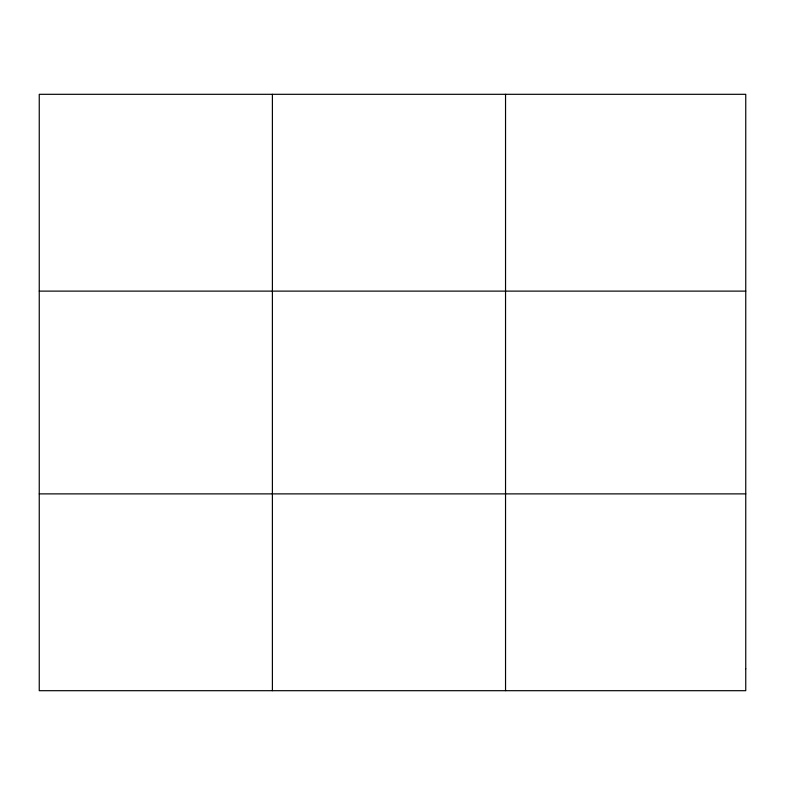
<?xml version="1.0" encoding="UTF-8"?>
<svg xmlns="http://www.w3.org/2000/svg" width="785" height="785" viewBox="0 0 785 785"><rect width="100%" height="100%" fill="white"/><g stroke="black" fill="none" stroke-linecap="round" stroke-linejoin="round"><path stroke-width="1.18" d="M272.395 690.692L272.395 94.308M505.54 690.692L505.54 94.308M39.25 291.117L745.75 291.117M39.25 493.883L745.75 493.883M745.75 668.82L745.75 690.692L39.25 690.692L39.25 94.308L745.75 94.308L745.75 668.82"/></g></svg>
